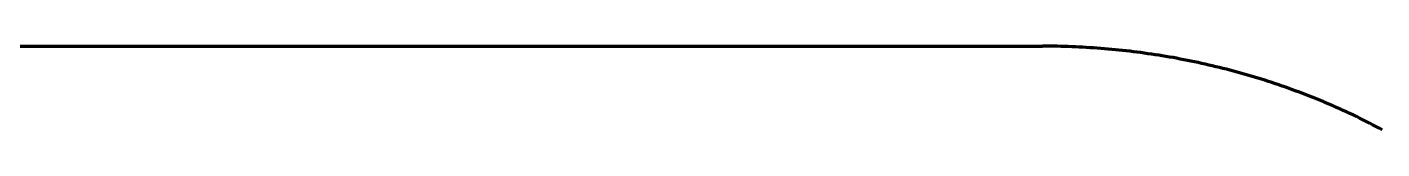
# Model space of a CAD drawing. Header units: millimetres. Extents: x 0 to 2382, y 0 to 420.
# Drawn here: x 156.4 to 175.04, y 325.81 to 326.96 of the extents above; entities that cross this region are included whole.
import ezdxf

# ---------------------------------------------------------------- set-up
doc = ezdxf.new("R2010")
doc.units = ezdxf.units.MM
doc.layers.add('01-VISIBLE', color=7, linetype='CONTINUOUS', lineweight=70)

msp = doc.modelspace()

# ---------------------------------------------------------------- linework, layer by layer
at = {"layer": '01-VISIBLE'}
msp.add_line((155.63, 326.96), (170.37, 326.96), dxfattribs=at)
msp.add_lwpolyline([(175.043, 325.809), (174.999, 325.832), (174.954, 325.856), (174.91, 325.879), (174.865, 325.902), (174.821, 325.924), (174.776, 325.947), (174.731, 325.969), (174.686, 325.991), (174.641, 326.013), (174.595, 326.034), (174.55, 326.055), (174.504, 326.076), (174.459, 326.097), (174.413, 326.117), (174.367, 326.137), (174.321, 326.157), (174.275, 326.177), (174.229, 326.197), (174.182, 326.216), (174.136, 326.235), (174.09, 326.253), (174.043, 326.272), (173.996, 326.29), (173.95, 326.308), (173.903, 326.326), (173.856, 326.343), (173.809, 326.361), (173.762, 326.378), (173.714, 326.394), (173.667, 326.411), (173.62, 326.427), (173.572, 326.443), (173.525, 326.459), (173.477, 326.475), (173.429, 326.49), (173.381, 326.505), (173.333, 326.52), (173.286, 326.534), (173.238, 326.549), (173.189, 326.563), (173.141, 326.577), (173.093, 326.59), (173.045, 326.603), (172.996, 326.617), (172.948, 326.629), (172.899, 326.642), (172.851, 326.654), (172.802, 326.666), (172.753, 326.678), (172.705, 326.69), (172.656, 326.701), (172.607, 326.712), (172.558, 326.723), (172.509, 326.734), (172.46, 326.744), (172.411, 326.755), (172.362, 326.764), (172.313, 326.774), (172.263, 326.783), (172.214, 326.793), (172.165, 326.802), (172.116, 326.81), (172.066, 326.819), (172.017, 326.827), (171.967, 326.835), (171.918, 326.843), (171.868, 326.85), (171.819, 326.857), (171.769, 326.864), (171.719, 326.871), (171.67, 326.877), (171.62, 326.884), (171.57, 326.89), (171.52, 326.895), (171.47, 326.901), (171.421, 326.906), (171.371, 326.911), (171.321, 326.916), (171.271, 326.92), (171.221, 326.925), (171.171, 326.929), (171.121, 326.933), (171.071, 326.936), (171.021, 326.939), (170.971, 326.942), (170.921, 326.945), (170.871, 326.948), (170.821, 326.95), (170.771, 326.952), (170.721, 326.954), (170.671, 326.956), (170.621, 326.957), (170.57, 326.958), (170.52, 326.959), (170.47, 326.96), (170.42, 326.96), (170.37, 326.96)], dxfattribs=at)

doc.saveas('drawing.dxf')
